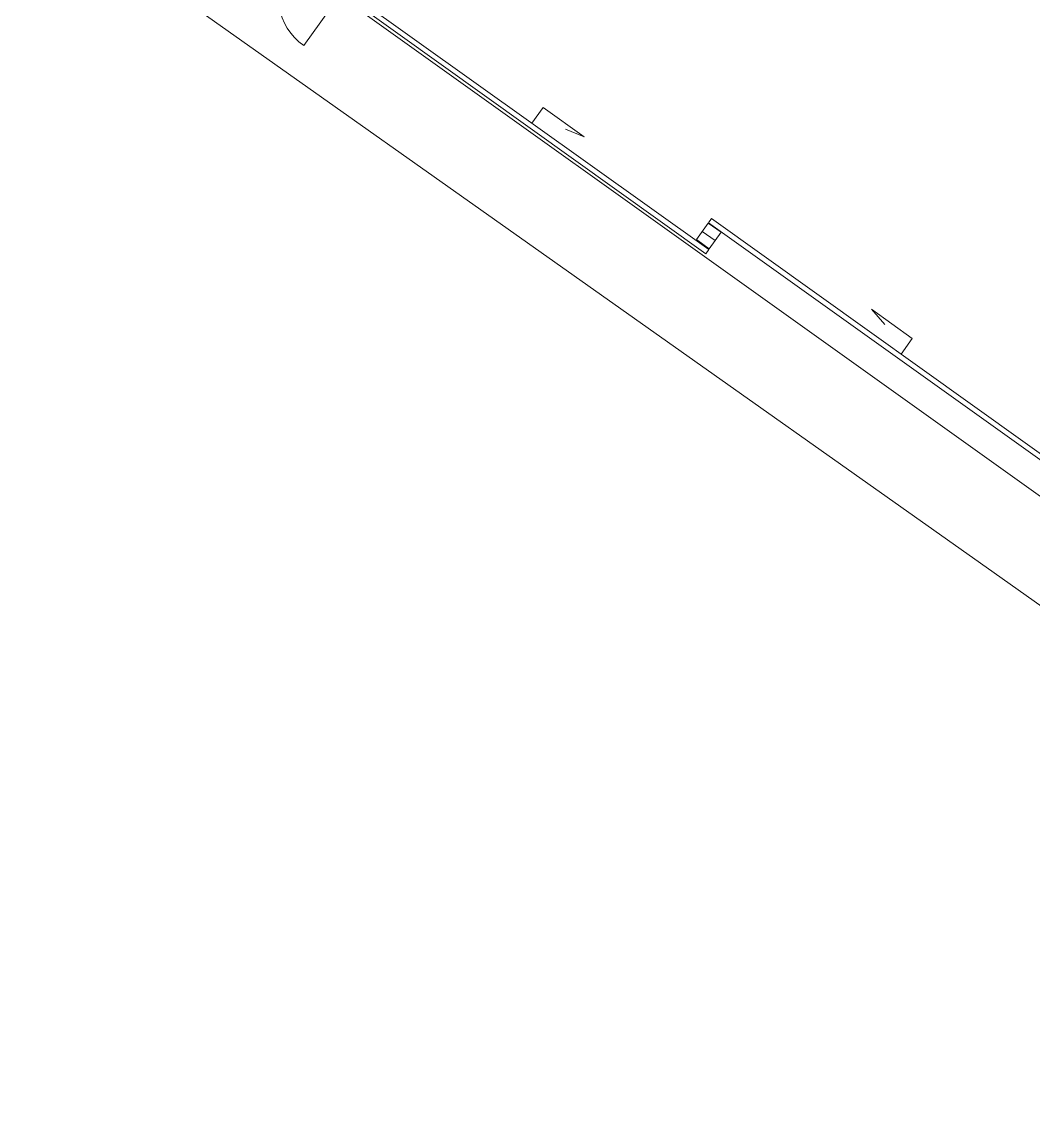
# Model space of a CAD drawing. Header units: metres. Extents: x -45 to 1930, y -347 to 488.
# Drawn here: x 36.71 to 50.68, y 88.14 to 103.38 of the extents above; entities that cross this region are included whole.
import ezdxf

# ---------------------------------------------------------------- set-up
doc = ezdxf.new("R2010")
doc.units = ezdxf.units.M

msp = doc.modelspace()

# ---------------------------------------------------------------- linework, layer by layer
at = {"linetype": 'Continuous', "lineweight": 0}
for p, q in [((36.710266, 105.271712), (50.130382, 95.777265)), ((41.076411, 103.726629), (40.598568, 103.058028)), ((43.748159, 101.986102), (43.90328, 102.203148)), ((43.90328, 102.203148), (44.467848, 101.799657)), ((44.467848, 101.799657), (44.210241, 101.90487)), ((46.09991, 100.493191), (46.277763, 100.366082)), ((48.999885, 99.015435), (48.435317, 99.418927)), ((48.435317, 99.418927), (48.618279, 99.20927)), ((48.844765, 98.798389), (48.999885, 99.015435)), ((50.130382, 95.777265), (60.923176, 88.142121))]:
    msp.add_line(p, q, dxfattribs=at)
at = {"linetype": 'Continuous', "lineweight": 0, "flags": 128}
msp.add_lwpolyline([(39.709724, 104.738044), (37.477555, 106.333353), (37.035982, 106.60712), (36.945385, 144.462896), (41.020036, 144.260448), (51.420302, 144.043402), (67.649258, 143.123976), (66.052891, 127.447973), (63.765693, 115.190618), (62.169437, 106.182411), (60.727726, 93.898214), (60.619881, 89.793758), (41.092806, 103.749568)], dxfattribs=at)
at = {"linetype": 'Continuous', "lineweight": 0}
for points in [[(41.307426, 103.73047), (46.188892, 100.241734), (46.14819, 100.184783), (41.266724, 103.67352)], [(46.196181, 100.251932), (46.018328, 100.379042), (46.181491, 100.607341), (46.359344, 100.480231)], [(46.226442, 100.669679), (51.285498, 97.054021), (51.244796, 96.997071), (46.18574, 100.612729)]]:
    msp.add_lwpolyline(points, close=True, dxfattribs=at)
msp.add_arc((41.09199, 103.750152), 0.85, 146.4152765, 234.5145891, dxfattribs=at)

doc.saveas('drawing.dxf')
